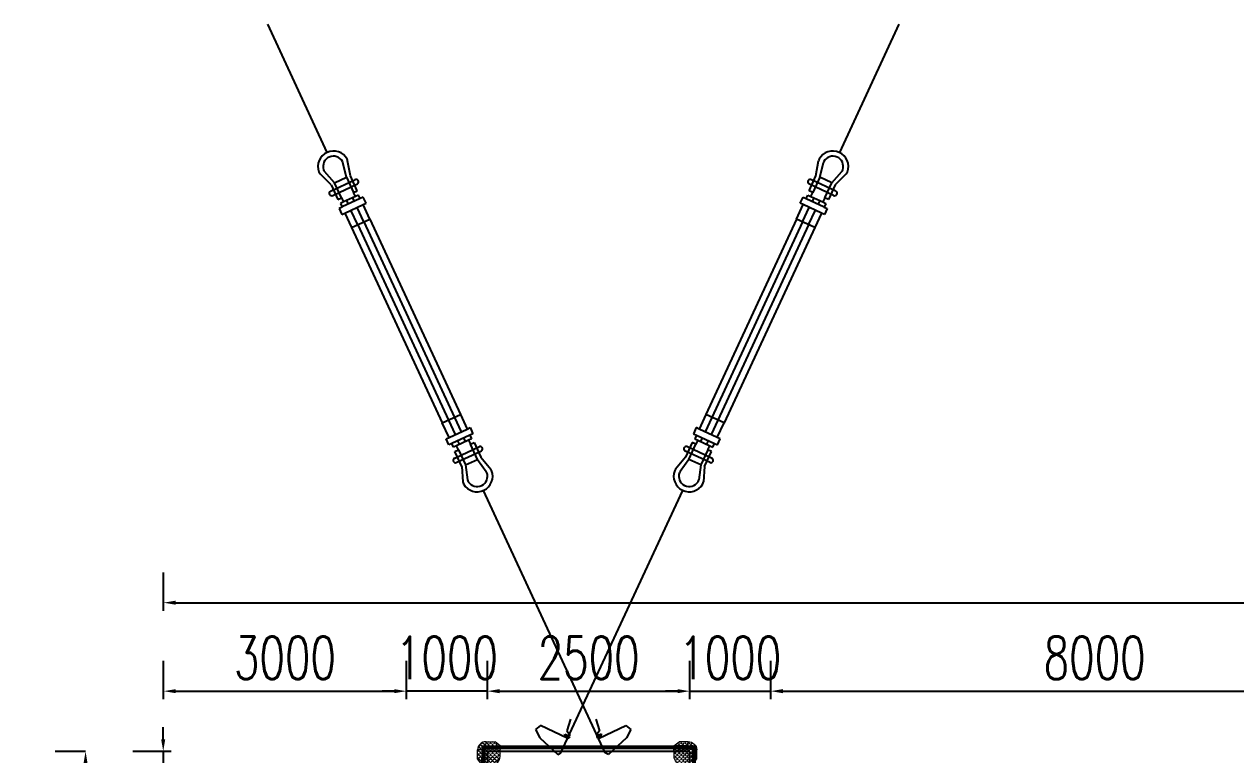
# Model space of a CAD drawing. Extents: x -18540 to 926017, y -610001 to -56924.
# Drawn here: x 44830 to 59793, y -213670 to -204642 of the extents above; entities that cross this region are included whole.
import ezdxf

# ---------------------------------------------------------------- set-up
doc = ezdxf.new("R2010")
doc.units = 0
doc.header["$LTSCALE"] = 10
doc.header["$MEASUREMENT"] = 0
doc.linetypes.add('CENTER', pattern=[2, 1.25, -0.25, 0.25, -0.25])
for name, color, linetype in [('AECOM-园建', 2, 'Continuous'), ('W-_ANTICOLLISION防撞措施', 6, 'Continuous'), ('W-FLOAT_BOWL浮筒', 253, 'Continuous'), ('W-STEEL_FRAME钢架', 3, 'Continuous')]:
    doc.layers.add(name, color=color, linetype=linetype)
doc.layers.add('护舷', color=40, linetype='Continuous', lineweight=15)
doc.layers.add('护角', color=8, linetype='Continuous', lineweight=9)
doc.styles.add('STANDARD_T3', font='simplex.shx', dxfattribs={"width": 0.7, "bigfont": 'gbcbig.shx'})
doc.dimstyles.new('W&&150', dxfattribs={"dimtxt": 525, "dimasz": 150, "dimexe": 375, "dimexo": 450, "dimgap": 150, "dimtad": 1, "dimdec": 0, "dimzin": 0, "dimdsep": 46, "dimtxsty": 'STANDARD_T3', "dimcen": 0.09, "dimclrd": 1, "dimclre": 1, "dimclrt": 7, "dimazin": 2, "dimtfac": 1, "dimtdec": 0, "dimtix": 1, "dimtmove": 2, "dimatfit": 3, "dimfxl": 100, "dimtolj": 1, "dimtzin": 0, "dimarcsym": 0})

# ---------------------------------------------------------------- blocks, each defined once
blk = doc.blocks.new('*D1093')
at = {"layer": 'Defpoints', "color": 0, "transparency": 16777216}
for p in [(49550, -212884), (46550, -225628), (49550, -225628)]:
    blk.add_point(p, dxfattribs=at)
at = {"layer": 'W-FLOAT_BOWL浮筒', "color": 1, "lineweight": -2, "transparency": 16777216}
for p, q in [((46550, -212984), (46550, -212509)), ((49550, -212984), (49550, -212509)), ((46700, -212884), (49400, -212884))]:
    blk.add_line(p, q, dxfattribs=at)
at = {"layer": 'W-FLOAT_BOWL浮筒', "color": 1, "transparency": 16777216}
for points in [[(46700, -212859), (46700, -212909), (46550, -212884)], [(49400, -212859), (49400, -212909), (49550, -212884)]]:
    blk.add_solid(points, dxfattribs=at)
at = {"layer": 'W-FLOAT_BOWL浮筒', "color": 7, "transparency": 16777216, "insert": (48050, -212472), "char_height": 525, "attachment_point": 5, "style": 'STANDARD_T3'}
blk.add_mtext('\\A1;3000', dxfattribs=at)
blk = doc.blocks.new('*D1094')
at = {"layer": 'Defpoints', "color": 0, "transparency": 16777216}
for p in [(62050, -212884), (54050, -213929), (62050, -225628)]:
    blk.add_point(p, dxfattribs=at)
at = {"layer": 'W-FLOAT_BOWL浮筒', "color": 1, "lineweight": -2, "transparency": 16777216}
for p, q in [((54050, -212984), (54050, -212509)), ((62050, -212984), (62050, -212509)), ((54200, -212884), (61900, -212884))]:
    blk.add_line(p, q, dxfattribs=at)
at = {"layer": 'W-FLOAT_BOWL浮筒', "color": 1, "transparency": 16777216}
for points in [[(54200, -212859), (54200, -212909), (54050, -212884)], [(61900, -212859), (61900, -212909), (62050, -212884)]]:
    blk.add_solid(points, dxfattribs=at)
at = {"layer": 'W-FLOAT_BOWL浮筒', "color": 7, "transparency": 16777216, "insert": (58050, -212472), "char_height": 525, "attachment_point": 5, "style": 'STANDARD_T3'}
blk.add_mtext('\\A1;8000', dxfattribs=at)
blk = doc.blocks.new('*D1095')
at = {"layer": 'Defpoints', "color": 0, "transparency": 16777216}
for p in [(53050, -212884), (50550, -213628), (53050, -213628)]:
    blk.add_point(p, dxfattribs=at)
at = {"layer": 'W-FLOAT_BOWL浮筒', "color": 1, "lineweight": -2, "transparency": 16777216}
for p, q in [((50550, -212984), (50550, -212509)), ((53050, -212984), (53050, -212509)), ((50700, -212884), (52900, -212884))]:
    blk.add_line(p, q, dxfattribs=at)
at = {"layer": 'W-FLOAT_BOWL浮筒', "color": 1, "transparency": 16777216}
for points in [[(50700, -212859), (50700, -212909), (50550, -212884)], [(52900, -212859), (52900, -212909), (53050, -212884)]]:
    blk.add_solid(points, dxfattribs=at)
at = {"layer": 'W-FLOAT_BOWL浮筒', "color": 7, "transparency": 16777216, "insert": (51800, -212472), "char_height": 525, "attachment_point": 5, "style": 'STANDARD_T3'}
blk.add_mtext('\\A1;2500', dxfattribs=at)
blk = doc.blocks.new('*D1096')
at = {"layer": 'Defpoints', "color": 0, "transparency": 16777216}
for p in [(45587, -213628), (45776, -213628), (46776, -225628)]:
    blk.add_point(p, dxfattribs=at)
at = {"layer": 'W-FLOAT_BOWL浮筒', "color": 1, "lineweight": -2, "transparency": 16777216}
for p, q in [((45587, -213628), (45212, -213628)), ((45587, -225478), (45587, -213778)), ((45687, -225628), (45212, -225628))]:
    blk.add_line(p, q, dxfattribs=at)
at = {"layer": 'W-FLOAT_BOWL浮筒', "color": 1, "transparency": 16777216}
for points in [[(45562, -213778), (45612, -213778), (45587, -213628)], [(45562, -225478), (45612, -225478), (45587, -225628)]]:
    blk.add_solid(points, dxfattribs=at)
at = {"layer": 'W-FLOAT_BOWL浮筒', "color": 7, "transparency": 16777216, "insert": (45174, -219628), "char_height": 525, "attachment_point": 5, "rotation": 90, "style": 'STANDARD_T3'}
blk.add_mtext('\\A1;12000', dxfattribs=at)
blk = doc.blocks.new('*D1105')
at = {"layer": 'Defpoints', "color": 0, "linetype": 'ByBlock', "transparency": 16777216}
for p in [(54050, -212884), (53050, -213628), (54050, -225628)]:
    blk.add_point(p, dxfattribs=at)
at = {"layer": 'W-FLOAT_BOWL浮筒', "color": 1, "linetype": 'ByBlock', "lineweight": -2, "transparency": 16777216}
for p, q in [((53050, -212984), (53050, -212509)), ((54050, -212984), (54050, -212509)), ((52900, -212884), (52750, -212884)), ((53050, -212884), (54050, -212884)), ((54200, -212884), (54350, -212884))]:
    blk.add_line(p, q, dxfattribs=at)
at = {"layer": 'W-FLOAT_BOWL浮筒', "color": 1, "linetype": 'ByBlock', "transparency": 16777216}
for points in [[(52900, -212859), (52900, -212909), (53050, -212884)], [(54200, -212859), (54200, -212909), (54050, -212884)]]:
    blk.add_solid(points, dxfattribs=at)
at = {"layer": 'W-FLOAT_BOWL浮筒', "color": 7, "linetype": 'ByBlock', "transparency": 16777216, "insert": (53550, -212472), "char_height": 525, "attachment_point": 5, "style": 'STANDARD_T3'}
blk.add_mtext('\\A1;1000', dxfattribs=at)
blk = doc.blocks.new('*D1107')
at = {"layer": 'Defpoints', "color": 0, "linetype": 'ByBlock', "transparency": 16777216}
for p in [(49550, -212884), (50550, -213628), (49550, -225628)]:
    blk.add_point(p, dxfattribs=at)
at = {"layer": 'W-FLOAT_BOWL浮筒', "color": 1, "linetype": 'ByBlock', "lineweight": -2, "transparency": 16777216}
for p, q in [((49550, -212984), (49550, -212509)), ((50550, -212984), (50550, -212509)), ((49400, -212884), (49250, -212884)), ((50550, -212884), (49550, -212884)), ((50700, -212884), (50850, -212884))]:
    blk.add_line(p, q, dxfattribs=at)
at = {"layer": 'W-FLOAT_BOWL浮筒', "color": 1, "linetype": 'ByBlock', "transparency": 16777216}
for points in [[(49400, -212859), (49400, -212909), (49550, -212884)], [(50700, -212859), (50700, -212909), (50550, -212884)]]:
    blk.add_solid(points, dxfattribs=at)
at = {"layer": 'W-FLOAT_BOWL浮筒', "color": 7, "linetype": 'ByBlock', "transparency": 16777216, "insert": (50050, -212472), "char_height": 525, "attachment_point": 5, "style": 'STANDARD_T3'}
blk.add_mtext('\\A1;1000', dxfattribs=at)
blk = doc.blocks.new('*D1110')
at = {"layer": 'Defpoints', "color": 0, "transparency": 16777216}
for p in [(50550, -213628), (46546, -215128), (50650, -215128)]:
    blk.add_point(p, dxfattribs=at)
at = {"layer": 'W-FLOAT_BOWL浮筒', "color": 1, "lineweight": -2, "transparency": 16777216}
for p, q in [((46546, -213478), (46546, -213328)), ((46646, -213628), (46171, -213628)), ((46546, -213628), (46546, -215128)), ((46646, -215128), (46171, -215128)), ((46546, -215278), (46546, -215428))]:
    blk.add_line(p, q, dxfattribs=at)
at = {"layer": 'W-FLOAT_BOWL浮筒', "color": 1, "transparency": 16777216}
for points in [[(46521, -213478), (46571, -213478), (46546, -213628)], [(46521, -215278), (46571, -215278), (46546, -215128)]]:
    blk.add_solid(points, dxfattribs=at)
at = {"layer": 'W-FLOAT_BOWL浮筒', "color": 7, "transparency": 16777216, "insert": (46133, -214378), "char_height": 525, "attachment_point": 5, "rotation": 90, "style": 'STANDARD_T3'}
blk.add_mtext('\\A1;1500', dxfattribs=at)
blk = doc.blocks.new('护角')
at = {"layer": '护角', "linetype": 'Continuous', "lineweight": 0}
h = blk.add_hatch(dxfattribs=at)
h.set_pattern_fill('ANGLE', color=40, scale=5, angle=45)
h.set_pattern_definition([(45, (0, 0), (-24.6957, 24.6957), [25.4, -9.525]), (135, (0, 0), (-24.6957, -24.6957), [25.4, -9.525])])
h.paths.add_polyline_path([(229, 177, 0.414214), (177, 229), (0, 229), (0, 100, 0.414214), (100, 0), (229, 0)])
h.paths.add_polyline_path([(177, 280), (67, 280), (0, 229), (177, 229)])
h.paths.add_polyline_path([(177, 280), (177, 229, -0.414214), (229, 177), (280, 177, 0.414214)])
h.paths.add_polyline_path([(280, 177), (229, 177), (229, 0), (280, 65)])
at = {"layer": '护角', "color": 40, "linetype": 'Continuous', "lineweight": 0}
for p, q in [((0, 229), (67, 280)), ((0, 229), (0, 100)), ((177, 229), (0, 229)), ((67, 280), (177, 280)), ((177, 229), (177, 280)), ((229, 177), (229, 0)), ((229, 177), (280, 177)), ((280, 177), (280, 65)), ((100, 0), (229, 0)), ((229, 0), (280, 65))]:
    blk.add_line(p, q, dxfattribs=at)
at = {"layer": '护角', "color": 1, "linetype": 'CENTER', "ltscale": 0.2}
for p, q in [((224, 229), (235, 229)), ((229, 224), (229, 235))]:
    blk.add_line(p, q, dxfattribs=at)
at = {"layer": '护角', "color": 40, "linetype": 'Continuous', "lineweight": 0}
for centre, radius, start, end in [((177, 177), 103, 0, 90), ((177, 177), 52.2, 0, 90), ((100, 100), 100, 180, 270)]:
    blk.add_arc(centre, radius, start, end, dxfattribs=at)
blk = doc.blocks.new('A$Cfe1adb12')
at = {"layer": '护舷', "rotation": 320.3357902113834}
blk.add_blockref('护角', (0, 179), dxfattribs=at)
blk = doc.blocks.new('*D2574')
at = {"layer": 'Defpoints', "color": 0, "linetype": 'ByBlock', "transparency": 16777216}
for p in [(82050, -211791), (46550, -212509), (82050, -212509)]:
    blk.add_point(p, dxfattribs=at)
at = {"layer": 'W-FLOAT_BOWL浮筒', "color": 1, "linetype": 'ByBlock', "lineweight": -2, "transparency": 16777216}
for p, q in [((46550, -211891), (46550, -211416)), ((82050, -211891), (82050, -211416)), ((46700, -211791), (81900, -211791))]:
    blk.add_line(p, q, dxfattribs=at)
at = {"layer": 'W-FLOAT_BOWL浮筒', "color": 1, "linetype": 'ByBlock', "transparency": 16777216}
for points in [[(46700, -211766), (46700, -211816), (46550, -211791)], [(81900, -211766), (81900, -211816), (82050, -211791)]]:
    blk.add_solid(points, dxfattribs=at)
at = {"layer": 'W-FLOAT_BOWL浮筒', "color": 7, "linetype": 'ByBlock', "transparency": 16777216, "insert": (64300, -211379), "char_height": 525, "attachment_point": 5, "style": 'STANDARD_T3'}
blk.add_mtext('\\A1;35500', dxfattribs=at)

msp = doc.modelspace()

# ---------------------------------------------------------------- linework, layer by layer
at = {"layer": 'AECOM-园建'}
for p, q in [((47833.9, -204642.3), (48567.7, -206226.8)), ((55631.7, -204642.3), (54897.8, -206226.8)), ((48749, -206789.5), (48772.5, -206839)), ((48921.1, -206770.1), (48772.5, -206839)), ((48921.1, -206770.1), (48898.1, -206720.2)), ((48958.7, -206752.8), (48921.1, -206770.1)), ((48979.3, -206797.4), (48958.7, -206752.8)), ((49016.8, -206780.1), (48979.3, -206797.4)), ((49051.2, -206854.6), (49016.8, -206780.1)), ((54414.4, -206854.6), (54448.8, -206780.1)), ((54448.8, -206780.1), (54486.3, -206797.4)), ((54486.3, -206797.4), (54506.8, -206752.8)), ((54506.8, -206752.8), (54544.4, -206770.1)), ((54544.4, -206770.1), (54567.4, -206720.2)), ((54544.4, -206770.1), (54693.1, -206839)), ((54716.6, -206789.5), (54693.1, -206839)), ((48755.6, -206901.3), (48718.5, -206918.4)), ((48718.5, -206918.4), (48752.9, -206992.8)), ((48772.5, -206839), (48734.8, -206856.4)), ((48734.8, -206856.4), (48755.6, -206901.3)), ((48979.3, -206797.4), (48755.5, -206901)), ((48790.1, -206975.6), (49013.7, -206871.6)), ((49013.8, -206871.8), (49051.2, -206854.6)), ((49097.3, -207051.3), (49013.8, -206871.8)), ((54368.2, -207051.3), (54451.7, -206871.8)), ((54451.7, -206871.8), (54414.4, -206854.6)), ((54675.5, -206975.6), (54451.9, -206871.6)), ((54486.3, -206797.4), (54710.1, -206901)), ((54693.1, -206839), (54730.8, -206856.4)), ((54730.8, -206856.4), (54710, -206901.3)), ((54710, -206901.3), (54747.1, -206918.4)), ((54747.1, -206918.4), (54712.6, -206992.8)), ((48752.9, -206992.8), (48790.1, -206975.6)), ((48790.1, -206975.6), (48873.1, -207154.5)), ((48873.1, -207154.5), (49097.3, -207051.3)), ((49022.8, -207085.6), (50142.6, -209501.3)), ((49097.3, -207051.3), (50217.4, -209466.9)), ((54368.2, -207051.3), (53248.2, -209466.9)), ((54442.8, -207085.6), (53322.9, -209501.3)), ((54592.4, -207154.5), (54368.2, -207051.3)), ((54675.5, -206975.6), (54592.4, -207154.5)), ((54712.6, -206992.8), (54675.5, -206975.6)), ((48873.1, -207154.5), (49993.2, -209570)), ((48948, -207120), (50067.9, -209535.6)), ((54517.6, -207120), (53397.7, -209535.6)), ((54592.4, -207154.5), (53472.4, -209570)), ((49993.2, -209570), (50216.7, -209465.5)), ((50216.7, -209465.5), (50299.8, -209645.2)), ((53248.8, -209465.5), (53165.8, -209645.2)), ((53472.4, -209570), (53248.8, -209465.5)), ((50076.1, -209748.9), (49993.2, -209570)), ((50299.8, -209645.2), (50337, -209627.8)), ((50337, -209627.8), (50371.8, -209702.2)), ((53128.5, -209627.8), (53093.8, -209702.2)), ((53165.8, -209645.2), (53128.5, -209627.8)), ((53389.5, -209748.9), (53472.4, -209570)), ((50038.9, -209766.2), (50076.1, -209748.9)), ((50073.4, -209840.5), (50038.9, -209766.2)), ((50076.1, -209748.9), (50299.9, -209645.5)), ((50334.3, -209719.7), (50110.6, -209823.6)), ((50317.6, -209781.7), (50168.9, -209850.6)), ((50355.1, -209764.2), (50317.6, -209781.7)), ((50317.6, -209781.7), (50340.8, -209831.5)), ((50371.8, -209702.2), (50334.3, -209719.7)), ((50334.3, -209719.7), (50355.1, -209764.2)), ((53093.8, -209702.2), (53131.2, -209719.7)), ((53131.2, -209719.7), (53110.5, -209764.2)), ((53110.5, -209764.2), (53148, -209781.7)), ((53148, -209781.7), (53124.7, -209831.5)), ((53131.2, -209719.7), (53355, -209823.6)), ((53148, -209781.7), (53296.6, -209850.6)), ((53389.5, -209748.9), (53165.7, -209645.5)), ((53426.7, -209766.2), (53389.5, -209748.9)), ((53392.2, -209840.5), (53426.7, -209766.2)), ((50110.5, -209823.3), (50073.4, -209840.5)), ((50131.3, -209868.1), (50110.5, -209823.3)), ((50168.9, -209850.6), (50131.3, -209868.1)), ((50146.7, -209921.4), (50191.6, -209900.5)), ((50232.4, -210106.1), (50146.7, -209921.4)), ((50191.6, -209900.5), (50168.9, -209850.6)), ((53233.1, -210106.1), (53318.9, -209921.4)), ((53274, -209900.5), (53296.6, -209850.6)), ((53318.9, -209921.4), (53274, -209900.5)), ((53296.6, -209850.6), (53334.3, -209868.1)), ((53334.3, -209868.1), (53355.1, -209823.3)), ((53355.1, -209823.3), (53392.2, -209840.5)), ((52006.5, -213647.2), (50503.8, -210402.5)), ((51459, -213647.2), (52961.8, -210402.5)), ((51205, -213307), (51144.2, -213359.1)), ((51144.2, -213359.1), (51197, -213461.8)), ((51536.2, -213464.3), (51205, -213307)), ((51574.8, -213228.8), (51531.9, -213375.3)), ((51890.7, -213228.8), (51933.7, -213375.3)), ((51929.4, -213464.3), (52260.6, -213307)), ((52260.6, -213307), (52321.4, -213359.1)), ((52321.4, -213359.1), (52268.5, -213461.8)), ((51197, -213461.8), (51419.1, -213667.2)), ((51502.8, -213424), (51504.9, -213416.5)), ((51532.8, -213448.6), (51502.8, -213424)), ((51504.9, -213416.5), (51539.5, -213427.5)), ((51531.9, -213375.3), (51561.4, -213409.7)), ((51566.6, -213434.5), (51532.8, -213448.6)), ((51554.3, -213464.1), (51536.2, -213464.3)), ((51539.5, -213427.5), (51564.2, -213446.8)), ((51564.2, -213446.8), (51554.3, -213464.1)), ((51561.4, -213409.7), (51566.6, -213434.5)), ((51904.2, -213409.7), (51899, -213434.5)), ((51899, -213434.5), (51932.8, -213448.6)), ((51926.1, -213427.5), (51901.4, -213446.8)), ((51901.4, -213446.8), (51911.3, -213464.1)), ((51933.7, -213375.3), (51904.2, -213409.7)), ((51911.3, -213464.1), (51929.4, -213464.3)), ((51960.7, -213416.5), (51926.1, -213427.5)), ((51932.8, -213448.6), (51962.7, -213424)), ((51962.7, -213424), (51960.7, -213416.5)), ((52268.5, -213461.8), (52046.5, -213667.2)), ((51419.1, -213667.2), (51459, -213647.2)), ((52046.5, -213667.2), (52006.5, -213647.2))]:
    msp.add_line(p, q, dxfattribs=at)
at = {"layer": 'AECOM-园建', "color": 7}
for p, q in [((48857.5, -206516.2), (48824.2, -206329.3)), ((54608.1, -206516.2), (54641.3, -206329.3)), ((48618.5, -206625.5), (48483.1, -206490.6)), ((48661.8, -206601.2), (48539.6, -206463.1)), ((48810.8, -206532.8), (48766.3, -206354.2)), ((54654.8, -206532.8), (54699.3, -206354.2)), ((54803.8, -206601.2), (54926, -206463.1)), ((54847, -206625.5), (54982.4, -206490.6)), ((48618.5, -206625.5), (48704.1, -206810.3)), ((48749, -206789.5), (48661.8, -206601.2)), ((48810.6, -206532.3), (48898, -206720.9)), ((48942.7, -206700.1), (48857.5, -206516.2)), ((54522.9, -206700.1), (54608.1, -206516.2)), ((54655, -206532.3), (54567.6, -206720.9)), ((54716.6, -206789.5), (54803.8, -206601.2)), ((54847, -206625.5), (54761.5, -206810.3)), ((48704.1, -206810.3), (48749, -206789.5)), ((48898, -206720.9), (48942.7, -206700.1)), ((54567.6, -206720.9), (54522.9, -206700.1)), ((54761.5, -206810.3), (54716.6, -206789.5)), ((50191.6, -209900.5), (50278.9, -210088.7)), ((50340.2, -209831.2), (50384.9, -209810.4)), ((50427.7, -210019.7), (50340.2, -209831.2)), ((50384.9, -209810.4), (50470.2, -209994.3)), ((53080.7, -209810.4), (52995.3, -209994.3)), ((53037.9, -210019.7), (53125.4, -209831.2)), ((53125.4, -209831.2), (53080.7, -209810.4)), ((53274, -209900.5), (53186.6, -210088.7)), ((50427.3, -210019.2), (50535, -210168.6)), ((50470.2, -209994.3), (50591.4, -210140.4)), ((52995.3, -209994.3), (52874.2, -210140.4)), ((53038.2, -210019.2), (52930.6, -210168.6)), ((50232.4, -210106.1), (50247.9, -210296.6)), ((50278.9, -210088.7), (50305.4, -210271.3)), ((53186.6, -210088.7), (53160.2, -210271.3)), ((53233.1, -210106.1), (53217.7, -210296.6))]:
    msp.add_line(p, q, dxfattribs=at)
at = {"layer": 'AECOM-园建', "color": 6}
for p, q in [((48611.5, -206706.6), (48913, -206567)), ((48641, -206757.7), (48946.5, -206614.9)), ((54824.6, -206757.7), (54519.1, -206614.9)), ((54854, -206706.6), (54552.5, -206567)), ((50146, -210003.6), (50452.4, -209862.6)), ((50166, -210059), (50467.4, -209919.1)), ((53299.6, -210059), (52998.2, -209919.1)), ((53319.5, -210003.6), (53013.2, -209862.6))]:
    msp.add_line(p, q, dxfattribs=at)
at = {"layer": 'AECOM-园建', "color": 4}
for p, q in [((48661.8, -206601.2), (48810.6, -206532.3)), ((54803.8, -206601.2), (54655, -206532.3)), ((48884.4, -206787.1), (48905, -206831.7)), ((54581.2, -206787.1), (54560.5, -206831.7)), ((48809.7, -206821.7), (48830.4, -206866.3)), ((49022.8, -207085.6), (48939.6, -206906.1)), ((54442.8, -207085.6), (54526, -206906.1)), ((54655.8, -206821.7), (54635.2, -206866.3)), ((48948, -207120), (48865, -206940.8)), ((54517.6, -207120), (54600.6, -206940.8)), ((50067.7, -209535.2), (50150.9, -209714.3)), ((50142.6, -209501.3), (50225.4, -209679.9)), ((53322.9, -209501.3), (53240.2, -209679.9)), ((53397.9, -209535.2), (53314.7, -209714.3)), ((50280.8, -209798.8), (50260.1, -209754.1)), ((53184.8, -209798.8), (53205.4, -209754.1)), ((50206.2, -209833.4), (50185.5, -209788.8)), ((53259.4, -209833.4), (53280.1, -209788.8)), ((50278.9, -210088.7), (50427.7, -210019.7)), ((53186.6, -210088.7), (53037.9, -210019.7))]:
    msp.add_line(p, q, dxfattribs=at)
at = {"layer": 'AECOM-园建', "color": 7}
for centre, radius, start, end in [((48648.4, -206401), 192, 28.19299, 200.23245), ((48648.4, -206401), 128, 29.37851, 197.86824), ((48704.2, -206369.6), 64, 13.97629, 29.37851), ((48761.2, -206340.5), 64, 10.09241, 28.19299), ((54704.3, -206340.5), 64, 151.80701, 169.90759), ((54817.2, -206401), 192, 339.76755, 151.80701), ((54761.4, -206369.6), 64, 150.62149, 166.02371), ((54817.2, -206401), 128, 342.13176, 150.62149), ((48528.3, -206445.3), 64, 200.23245, 225.10725), ((48587.5, -206420.7), 64, 197.86824, 221.50455), ((54878.1, -206420.7), 64, 318.49545, 342.13176), ((54937.3, -206445.3), 64, 314.89275, 339.76755), ((50423.1, -210228.3), 192, 209.52078, 21.56024), ((50423.1, -210228.3), 128, 211.88499, 20.37471), ((50483.1, -210206), 64, 20.37471, 35.77694), ((50542.1, -210181.3), 64, 21.56024, 39.66082), ((53042.5, -210228.3), 192, 158.43976, 330.47922), ((52923.4, -210181.3), 64, 140.33918, 158.43976), ((53042.5, -210228.3), 128, 159.62529, 328.11501), ((52982.5, -210206), 64, 144.22306, 159.62529), ((50311.7, -210291.4), 64, 184.64598, 209.52078), ((50368.7, -210262.1), 64, 188.24867, 211.88499), ((53096.8, -210262.1), 64, 328.11501, 351.75133), ((53153.9, -210291.4), 64, 330.47922, 355.35402)]:
    msp.add_arc(centre, radius, start, end, dxfattribs=at)
at = {"layer": 'AECOM-园建', "color": 6}
for centre, radius, start, end in [((48929.5, -206591.1), 29.3, 305.46612, 125.22233), ((54536.1, -206591.1), 29.3, 54.77767, 234.53388), ((48626.2, -206732.2), 29.5, 119.97776, 299.97776), ((54839.3, -206732.2), 29.5, 240.02224, 60.02224), ((50459.6, -209890.9), 29.3, 284.5309, 104.28711), ((53006, -209890.9), 29.3, 75.71289, 255.4691), ((50156, -210031.3), 29.5, 109.77547, 289.77547), ((53309.6, -210031.3), 29.5, 250.22453, 70.22453)]:
    msp.add_arc(centre, radius, start, end, dxfattribs=at)
at = {"layer": 'W-_ANTICOLLISION防撞措施', "color": 5, "const_width": 50}
msp.add_lwpolyline([(53100, -213577.9), (50500, -213577.9), (50500, -224112.8), (49523.3, -225577.9), (46500, -225577.9), (46500, -229677.9), (82100, -229677.9), (82100, -225577.9), (79076.8, -225577.9), (78100, -224112.8), (78100, -213577.9), (75500, -213577.9), (75500, -224112.8), (74523.3, -225577.9), (66576.8, -225577.9), (65600, -224112.8), (65600, -213577.9), (63000, -213577.9), (63000, -224112.8), (62023.3, -225577.9), (54076.8, -225577.9), (53100, -224112.8)], close=True, dxfattribs=at)
at = {"layer": 'W-STEEL_FRAME钢架'}
msp.add_lwpolyline([(53050, -213627.9), (50550, -213627.9), (50550, -224127.9), (49550, -225627.9), (46550, -225627.9), (46550, -229627.9), (82050, -229627.9), (82050, -225627.9), (79050, -225627.9), (78050, -224127.9), (78050, -213627.9), (75550, -213627.9), (75550, -224127.9), (74550, -225627.9), (66550, -225627.9), (65550, -224127.9), (65550, -213627.9), (63050, -213627.9), (63050, -224127.9), (62050, -225627.9), (54050, -225627.9), (53050, -224127.9)], close=True, dxfattribs=at)

# ---------------------------------------------------------------- block references
at = {"rotation": 128.8989538612547}
msp.add_blockref('A$Cfe1adb12', (50845.3, -213678.1), dxfattribs=at)
at = {"xscale": -1, "rotation": 231.1010461387453}
msp.add_blockref('A$Cfe1adb12', (52718.1, -213678.1), dxfattribs=at)

# ---------------------------------------------------------------- dimensions: what is measured, and where the dimension line sits
at = {"layer": 'W-FLOAT_BOWL浮筒', "color": 0, "linetype": 'ByBlock'}
for base, p1, p2, picture, middle in [((82050, -211791.4), (46550, -212509.3), (82050, -212509.3), '*D2574', (64300, -211378.9)), ((49550, -212884.3), (50550, -213627.9), (49550, -225627.9), '*D1107', (50050, -212471.8)), ((54050, -212884.3), (53050, -213627.9), (54050, -225627.9), '*D1105', (53550, -212471.8))]:
    dim = msp.add_linear_dim(base=base, p1=p1, p2=p2, dimstyle='W&&150', override={"dimfxlon": 1}, dxfattribs=at)
    dim.commit()
    dim.dimension.update_dxf_attribs({"geometry": picture, "text_midpoint": middle})
at = {"layer": 'W-FLOAT_BOWL浮筒'}
for base, p1, p2, picture, middle in [((49550, -212884.3), (46550, -225627.9), (49550, -225627.9), '*D1093', (48050, -212471.8)), ((53050, -212884.3), (50550, -213627.9), (53050, -213627.9), '*D1095', (51800, -212471.8)), ((62050, -212884.3), (54050, -213928.8), (62050, -225627.9), '*D1094', (58050, -212471.8))]:
    dim = msp.add_linear_dim(base=base, p1=p1, p2=p2, dimstyle='W&&150', override={"dimfxlon": 1}, dxfattribs=at)
    dim.commit()
    dim.dimension.update_dxf_attribs({"geometry": picture, "text_midpoint": middle})
for base, p1, p2, picture, middle in [((46545.7, -215127.9), (50550, -213627.9), (50650, -215127.9), '*D1110', (46133.2, -214377.9)), ((45586.6, -213627.9), (46775.6, -225627.9), (45775.6, -213627.9), '*D1096', (45174.1, -219627.9))]:
    dim = msp.add_linear_dim(base=base, p1=p1, p2=p2, angle=90, dimstyle='W&&150', override={"dimfxlon": 1}, dxfattribs=at)
    dim.commit()
    dim.dimension.update_dxf_attribs({"geometry": picture, "text_midpoint": middle})

doc.saveas('drawing.dxf')
